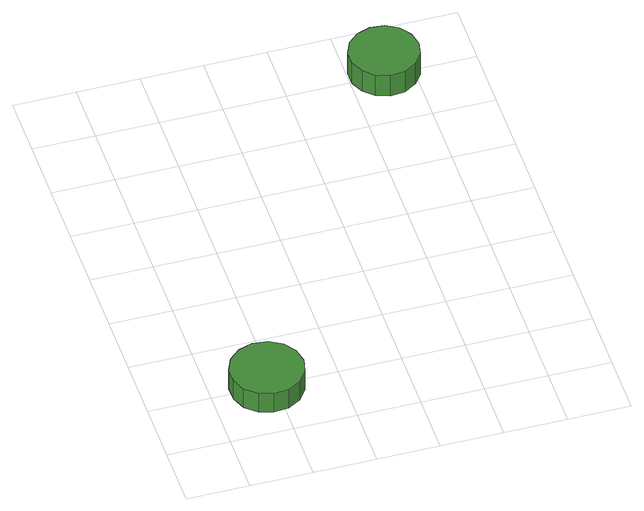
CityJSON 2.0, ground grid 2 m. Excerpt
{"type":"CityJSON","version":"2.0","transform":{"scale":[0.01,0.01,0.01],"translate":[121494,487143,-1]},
"CityObjects":{
"tree1":{"type":"SolitaryVegetationObject","attributes":{"function":"something"},"geometry":[{"type":"MultiSurface","lod":"1","boundaries":[[[0,1,2,3,4,5,6,7,8,9,10,11,12,13,14]],[[15,16,17,18,19,20,21,22,23,24,25,26,27,28,29]],[[0,29,28,1]],[[1,28,27,2]],[[2,27,26,3]],[[3,26,25,4]],[[4,25,24,5]],[[5,24,23,6]],[[6,23,22,7]],[[7,22,21,8]],[[8,21,20,9]],[[9,20,19,10]],[[10,19,18,11]],[[11,18,17,12]],[[12,17,16,13]],[[13,16,15,14]],[[14,15,29,0]]]}]},
"tree2":{"type":"SolitaryVegetationObject","attributes":{"function":"something"},"geometry":[{"type":"MultiSurface","lod":"1","boundaries":[[[30,31,32,33,34,35,36,37,38,39,40,41,42,43,44]],[[45,46,47,48,49,50,51,52,53,54,55,56,57,58,59]],[[30,59,58,31]],[[31,58,57,32]],[[32,57,56,33]],[[33,56,55,34]],[[34,55,54,35]],[[35,54,53,36]],[[36,53,52,37]],[[37,52,51,38]],[[38,51,50,39]],[[39,50,49,40]],[[40,49,48,41]],[[41,48,47,42]],[[42,47,46,43]],[[43,46,45,44]],[[44,45,59,30]]]}]}
},
"vertices":[
[291,201,138],[281,248,138],[253,287,138],[211,311,138],[163,316,138],[117,301,138],[81,269,138],[62,225,138],[62,177,138],[81,133,138],[117,100,138],[163,86,138],[211,91,138],[253,115,138],[281,154,138],[281,154,61],[253,115,61],[211,91,61],[163,86,61],[117,100,61],[81,133,61],[62,177,61],[62,225,61],[81,269,61],[117,301,61],[163,316,61],[211,311,61],[253,287,61],[281,248,61],[291,201,61],
[1022,1420,146],[1013,1465,146],[986,1502,146],[946,1525,146],[900,1529,146],[857,1515,146],[823,1484,146],[804,1443,146],[804,1397,146],[823,1355,146],[857,1324,146],[900,1310,146],[946,1315,146],[986,1338,146],[1013,1375,146],[1013,1375,61],[986,1338,61],[946,1315,61],[900,1310,61],[857,1324,61],[823,1355,61],[804,1397,61],[804,1443,61],[823,1484,61],[857,1515,61],[900,1529,61],[946,1525,61],[986,1502,61],[1013,1465,61],[1022,1420,61]
]}
